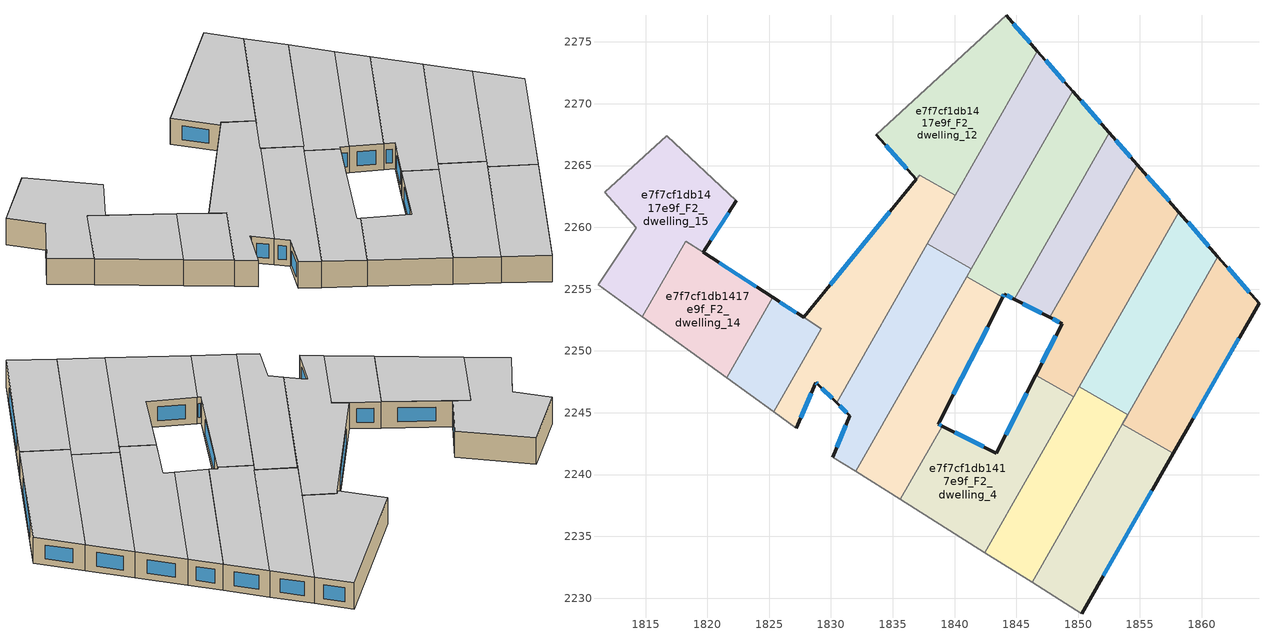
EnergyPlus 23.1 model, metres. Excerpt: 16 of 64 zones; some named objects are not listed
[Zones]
e7f7cf1db1417e9f_F2_dwelling_0
 floor to e7f7cf1db1417e9f_F1_dwelling_0 (EU_floor_Construction): 1857.7,2241.72 1850.3,2228.75 1846.28,2231.28 1853.58,2244.07 z6
 wall outside (EU_wall_Construction): 1850.3,2228.75 1857.7,2241.72 z6:9
 wall to e7f7cf1db1417e9f_F2_dwelling_1 (EU_wall_Construction): 1857.7,2241.72 1853.58,2244.07 z6:9
 wall adiabatic (EU_wall_Construction): 1846.28,2231.28 1850.3,2228.75 z6:9
 wall to e7f7cf1db1417e9f_F2_dwelling_2 (EU_wall_Construction): 1853.58,2244.07 1846.28,2231.28 z6:9
 window (EU_Window_Construction): 1852.04,2231.8 1855.96,2238.68 z6.7:8.3
 ceiling to e7f7cf1db1417e9f_F3_dwelling_0 (EU_floor_Construction): 1850.3,2228.75 1857.7,2241.72 1853.58,2244.07 1846.28,2231.28 z9
e7f7cf1db1417e9f_F2_dwelling_1
 floor to e7f7cf1db1417e9f_F1_dwelling_1 (EU_floor_Construction): 1861.31,2257.64 1864.63,2253.86 1857.7,2241.72 1853.58,2244.07 z6
 wall outside (EU_wall_Construction): 1857.7,2241.72 1864.63,2253.86 1861.31,2257.64 z6:9
 wall to e7f7cf1db1417e9f_F2_dwelling_3 (EU_wall_Construction): 1861.31,2257.64 1854.02,2244.84 z6:9
 wall to e7f7cf1db1417e9f_F2_dwelling_2 (EU_wall_Construction): 1854.02,2244.84 1853.58,2244.07 z6:9
 window (EU_Window_Construction): 1859.33,2244.57 1863.01,2251.01 / 1863.85,2254.75 1862.09,2256.75 z6.7:8.3
 ceiling to e7f7cf1db1417e9f_F3_dwelling_1 (EU_floor_Construction): 1857.7,2241.72 1864.63,2253.86 1861.31,2257.64 1853.58,2244.07 z9
e7f7cf1db1417e9f_F2_dwelling_10
 floor to e7f7cf1db1417e9f_F1_dwelling_10 (EU_floor_Construction): 1846.71,2274.26 1849.55,2271.03 1841.35,2256.64 1837.81,2258.66 z6
 wall outside (EU_wall_Construction): 1849.55,2271.03 1846.71,2274.26 z6:9
 wall to e7f7cf1db1417e9f_F2_dwelling_9 (EU_wall_Construction): 1837.81,2258.66 1841.35,2256.64 z6:9
 wall to e7f7cf1db1417e9f_F2_dwelling_8 (EU_wall_Construction): 1841.35,2256.64 1849.55,2271.03 z6:9
 wall to e7f7cf1db1417e9f_F2_dwelling_12 (EU_wall_Construction): 1846.71,2274.26 1840.05,2262.59 z6:9
 wall to e7f7cf1db1417e9f_F2_dwelling_11 (EU_wall_Construction): 1840.05,2262.59 1837.81,2258.66 z6:9
 window (EU_Window_Construction): 1848.88,2271.79 1847.38,2273.5 z6.7:8.3
 ceiling to e7f7cf1db1417e9f_F3_dwelling_10 (EU_floor_Construction): 1841.35,2256.64 1849.55,2271.03 1846.71,2274.26 1837.81,2258.66 z9
e7f7cf1db1417e9f_F2_dwelling_11
 floor to e7f7cf1db1417e9f_F1_dwelling_11 (EU_floor_Construction): 1840.05,2262.59 1830.48,2245.8 1828.91,2247.34 1828.79,2247.45 1827.2,2243.74 1825.37,2245.07 1829.21,2251.8 1827.8,2252.71 1836.9,2263.9 1837.17,2264.23 z6
 wall outside (EU_wall_Construction): 1836.9,2263.9 1827.8,2252.71 / 1827.2,2243.74 1828.79,2247.45 1828.91,2247.34 1830.48,2245.8 z6:9
 wall adiabatic (EU_wall_Construction): 1825.37,2245.07 1827.2,2243.74 z6:9
 wall to e7f7cf1db1417e9f_F2_dwelling_13 (EU_wall_Construction): 1829.2,2251.79 1825.37,2245.07 / 1827.8,2252.71 1829.21,2251.8 z6:9
 wall to e7f7cf1db1417e9f_F2_dwelling_12 (EU_wall_Construction): 1840.05,2262.59 1837.17,2264.23 1836.9,2263.9 z6:9
 wall to e7f7cf1db1417e9f_F2_dwelling_9 (EU_wall_Construction): 1830.48,2245.8 1837.81,2258.66 z6:9
 window (EU_Window_Construction): 1834.76,2261.28 1829.94,2255.34 / 1829.27,2246.98 1830.11,2246.16 / 1828.82,2247.42 1828.88,2247.36 / 1827.57,2244.61 1828.42,2246.58 z6.7:8.3
 ceiling to e7f7cf1db1417e9f_F3_dwelling_11 (EU_floor_Construction): 1830.48,2245.8 1840.05,2262.59 1837.17,2264.23 1836.9,2263.9 1827.8,2252.71 1829.21,2251.8 1825.37,2245.07 1827.2,2243.74 1828.79,2247.45 1828.91,2247.34 z9
e7f7cf1db1417e9f_F2_dwelling_12
 floor to e7f7cf1db1417e9f_F1_dwelling_12 (EU_floor_Construction): 1844.17,2277.14 1846.71,2274.26 1840.05,2262.59 1837.17,2264.24 1836.9,2263.9 1833.68,2267.5 z6
 wall outside (EU_wall_Construction): 1846.71,2274.26 1844.17,2277.14 / 1833.68,2267.5 1836.9,2263.9 z6:9
 wall adiabatic (EU_wall_Construction): 1844.17,2277.14 1833.68,2267.5 z6:9
 window (EU_Window_Construction): 1846.11,2274.94 1844.77,2276.47 / 1834.44,2266.65 1836.14,2264.75 z6.7:8.3
 ceiling to e7f7cf1db1417e9f_F3_dwelling_12 (EU_floor_Construction): 1840.05,2262.59 1846.71,2274.26 1844.17,2277.14 1833.68,2267.5 1836.9,2263.9 1837.17,2264.24 z9
e7f7cf1db1417e9f_F2_dwelling_13
 floor to e7f7cf1db1417e9f_F1_dwelling_13 (EU_floor_Construction): 1827.79,2252.71 1829.21,2251.79 1825.37,2245.07 1821.57,2247.82 1825.28,2254.34 z6
 wall outside (EU_wall_Construction): 1827.79,2252.71 1825.28,2254.34 z6:9
 wall adiabatic (EU_wall_Construction): 1821.57,2247.82 1825.37,2245.07 z6:9
 wall to e7f7cf1db1417e9f_F2_dwelling_14 (EU_wall_Construction): 1825.28,2254.34 1821.57,2247.82 z6:9
 window (EU_Window_Construction): 1827.2,2253.09 1825.87,2253.96 z6.7:8.3
 ceiling to e7f7cf1db1417e9f_F3_dwelling_13 (EU_floor_Construction): 1825.37,2245.07 1829.21,2251.79 1827.79,2252.71 1825.28,2254.34 1821.57,2247.82 z9
e7f7cf1db1417e9f_F2_dwelling_14
 floor to e7f7cf1db1417e9f_F1_dwelling_14 (EU_floor_Construction): 1825.28,2254.34 1821.57,2247.82 1814.75,2252.76 1818.24,2258.89 z6
 wall outside (EU_wall_Construction): 1825.28,2254.34 1819.66,2257.97 z6:9
 wall to e7f7cf1db1417e9f_F2_dwelling_15 (EU_wall_Construction): 1819.66,2257.97 1818.24,2258.89 1814.75,2252.76 z6:9
 wall adiabatic (EU_wall_Construction): 1814.75,2252.76 1821.57,2247.82 z6:9
 window (EU_Window_Construction): 1823.96,2255.19 1820.98,2257.12 z6.7:8.3
 ceiling to e7f7cf1db1417e9f_F3_dwelling_14 (EU_floor_Construction): 1821.57,2247.82 1825.28,2254.34 1818.24,2258.89 1814.75,2252.76 z9
e7f7cf1db1417e9f_F2_dwelling_15
 floor to e7f7cf1db1417e9f_F1_dwelling_15 (EU_floor_Construction): 1822.35,2262.16 1819.66,2257.97 1818.24,2258.89 1814.75,2252.76 1811.15,2255.37 1814.27,2259.97 1811.72,2262.85 1816.7,2267.41 z6
 wall outside (EU_wall_Construction): 1819.66,2257.97 1822.35,2262.16 z6:9
 wall adiabatic (EU_wall_Construction): 1822.35,2262.16 1816.7,2267.41 1811.72,2262.85 1814.27,2259.97 1811.15,2255.37 1814.75,2252.76 z6:9
 window (EU_Window_Construction): 1820.3,2258.96 1821.72,2261.18 z6.7:8.3
 ceiling to e7f7cf1db1417e9f_F3_dwelling_15 (EU_floor_Construction): 1819.66,2257.97 1822.35,2262.16 1816.7,2267.41 1811.72,2262.85 1814.27,2259.97 1811.15,2255.37 1814.75,2252.76 1818.24,2258.89 z9
e7f7cf1db1417e9f_F2_dwelling_2
 floor to e7f7cf1db1417e9f_F1_dwelling_2 (EU_floor_Construction): 1854.02,2244.84 1846.28,2231.28 1842.44,2233.69 1850.08,2247.09 z6
 wall to e7f7cf1db1417e9f_F2_dwelling_3 (EU_wall_Construction): 1854.02,2244.84 1850.08,2247.09 z6:9
 wall adiabatic (EU_wall_Construction): 1842.44,2233.69 1846.28,2231.28 z6:9
 wall to e7f7cf1db1417e9f_F2_dwelling_4 (EU_wall_Construction): 1849.63,2246.31 1842.44,2233.69 z6:9
 wall to e7f7cf1db1417e9f_F2_dwelling_5 (EU_wall_Construction): 1850.08,2247.09 1849.63,2246.31 z6:9
 ceiling to e7f7cf1db1417e9f_F3_dwelling_2 (EU_floor_Construction): 1846.28,2231.28 1854.02,2244.84 1850.08,2247.09 1842.44,2233.69 z9
e7f7cf1db1417e9f_F2_dwelling_3
 floor to e7f7cf1db1417e9f_F1_dwelling_3 (EU_floor_Construction): 1858.15,2261.24 1861.31,2257.64 1854.02,2244.84 1850.08,2247.09 z6
 wall outside (EU_wall_Construction): 1861.31,2257.64 1858.15,2261.24 z6:9
 wall to e7f7cf1db1417e9f_F2_dwelling_5 (EU_wall_Construction): 1858.15,2261.24 1850.08,2247.09 z6:9
 window (EU_Window_Construction): 1860.57,2258.49 1858.89,2260.4 z6.7:8.3
 ceiling to e7f7cf1db1417e9f_F3_dwelling_3 (EU_floor_Construction): 1854.02,2244.84 1861.31,2257.64 1858.15,2261.24 1850.08,2247.09 z9
e7f7cf1db1417e9f_F2_dwelling_4
 floor to e7f7cf1db1417e9f_F1_dwelling_4 (EU_floor_Construction): 1849.63,2246.31 1842.44,2233.69 1835.62,2237.98 1839.01,2243.93 1843.37,2241.73 1846.58,2248.05 z6
 wall outside (EU_wall_Construction): 1846.58,2248.05 1843.37,2241.73 1839.01,2243.93 z6:9
 wall to e7f7cf1db1417e9f_F2_dwelling_7 (EU_wall_Construction): 1839.01,2243.93 1835.62,2237.98 z6:9
 wall to e7f7cf1db1417e9f_F2_dwelling_5 (EU_wall_Construction): 1849.63,2246.31 1846.58,2248.05 z6:9
 wall adiabatic (EU_wall_Construction): 1835.62,2237.98 1842.44,2233.69 z6:9
 window (EU_Window_Construction): 1842.35,2242.24 1840.03,2243.41 / 1845.83,2246.56 1844.12,2243.21 z6.7:8.3
 ceiling to e7f7cf1db1417e9f_F3_dwelling_4 (EU_floor_Construction): 1842.44,2233.69 1849.63,2246.31 1846.58,2248.05 1843.37,2241.73 1839.01,2243.93 1835.62,2237.98 z9
e7f7cf1db1417e9f_F2_dwelling_5
 floor to e7f7cf1db1417e9f_F1_dwelling_5 (EU_floor_Construction): 1854.77,2265.08 1858.15,2261.24 1849.63,2246.31 1846.58,2248.05 1848.7,2252.21 1847.72,2252.71 z6
 wall outside (EU_wall_Construction): 1858.15,2261.24 1854.77,2265.08 / 1847.72,2252.71 1848.7,2252.21 1846.58,2248.05 z6:9
 wall to e7f7cf1db1417e9f_F2_dwelling_6 (EU_wall_Construction): 1854.77,2265.08 1847.72,2252.71 z6:9
 window (EU_Window_Construction): 1857.36,2262.14 1855.57,2264.18 / 1848.2,2251.24 1847.08,2249.03 / 1847.95,2252.59 1848.47,2252.33 z6.7:8.3
 ceiling to e7f7cf1db1417e9f_F3_dwelling_5 (EU_floor_Construction): 1849.63,2246.31 1858.15,2261.24 1854.77,2265.08 1847.72,2252.71 1848.7,2252.21 1846.58,2248.05 z9
e7f7cf1db1417e9f_F2_dwelling_6
 floor to e7f7cf1db1417e9f_F1_dwelling_6 (EU_floor_Construction): 1852.53,2267.64 1854.77,2265.08 1847.72,2252.71 1844.84,2254.17 z6
 wall outside (EU_wall_Construction): 1854.77,2265.08 1852.53,2267.64 / 1844.84,2254.17 1847.72,2252.71 z6:9
 wall to e7f7cf1db1417e9f_F2_dwelling_8 (EU_wall_Construction): 1852.53,2267.64 1844.84,2254.17 z6:9
 window (EU_Window_Construction): 1854.25,2265.68 1853.06,2267.04 / 1845.52,2253.82 1847.04,2253.05 z6.7:8.3
 ceiling to e7f7cf1db1417e9f_F3_dwelling_6 (EU_floor_Construction): 1847.72,2252.71 1854.77,2265.08 1852.53,2267.64 1844.84,2254.17 z9
e7f7cf1db1417e9f_F2_dwelling_7
 floor to e7f7cf1db1417e9f_F1_dwelling_7 (EU_floor_Construction): 1843.89,2254.34 1838.68,2244.09 1839.01,2243.93 1835.62,2237.98 1832.01,2240.25 1840.99,2256 z6
 wall outside (EU_wall_Construction): 1839.01,2243.93 1838.68,2244.09 1843.89,2254.34 z6:9
 wall adiabatic (EU_wall_Construction): 1832.01,2240.25 1835.62,2237.98 z6:9
 wall to e7f7cf1db1417e9f_F2_dwelling_8 (EU_wall_Construction): 1843.89,2254.34 1840.99,2256 z6:9
 wall to e7f7cf1db1417e9f_F2_dwelling_9 (EU_wall_Construction): 1840.99,2256 1832.01,2240.25 z6:9
 window (EU_Window_Construction): 1839.91,2246.5 1842.67,2251.94 / 1838.93,2243.96 1838.76,2244.05 z6.7:8.3
 ceiling to e7f7cf1db1417e9f_F3_dwelling_7 (EU_floor_Construction): 1839.01,2243.93 1838.68,2244.09 1843.89,2254.34 1840.99,2256 1832.01,2240.25 1835.62,2237.98 z9
e7f7cf1db1417e9f_F2_dwelling_8
 floor to e7f7cf1db1417e9f_F1_dwelling_8 (EU_floor_Construction): 1849.55,2271.03 1852.53,2267.64 1844.84,2254.17 1844.01,2254.59 1843.89,2254.34 1840.99,2256 z6
 wall outside (EU_wall_Construction): 1843.89,2254.34 1844.01,2254.59 1844.84,2254.17 / 1852.53,2267.64 1849.55,2271.03 z6:9
 wall to e7f7cf1db1417e9f_F2_dwelling_9 (EU_wall_Construction): 1841.35,2256.64 1840.99,2256 z6:9
 window (EU_Window_Construction): 1844.21,2254.49 1844.65,2254.26 / 1843.92,2254.4 1843.99,2254.53 / 1851.83,2268.44 1850.25,2270.23 z6.7:8.3
 ceiling to e7f7cf1db1417e9f_F3_dwelling_8 (EU_floor_Construction): 1844.84,2254.17 1852.53,2267.64 1849.55,2271.03 1840.99,2256 1843.89,2254.34 1844.01,2254.59 z9
e7f7cf1db1417e9f_F2_dwelling_9
 floor to e7f7cf1db1417e9f_F1_dwelling_9 (EU_floor_Construction): 1841.35,2256.64 1832.01,2240.25 1830.15,2241.42 1831.54,2244.75 1830.48,2245.8 1837.81,2258.66 z6
 wall outside (EU_wall_Construction): 1830.48,2245.8 1831.54,2244.75 1830.15,2241.42 z6:9
 wall adiabatic (EU_wall_Construction): 1830.15,2241.42 1832.01,2240.25 z6:9
 window (EU_Window_Construction): 1831.21,2243.97 1830.48,2242.2 / 1830.73,2245.55 1831.29,2245 z6.7:8.3
 ceiling to e7f7cf1db1417e9f_F3_dwelling_9 (EU_floor_Construction): 1832.01,2240.25 1841.35,2256.64 1837.81,2258.66 1830.48,2245.8 1831.54,2244.75 1830.15,2241.42 z9
[Building]
EU S2 Campaign: North Axis=0; Terrain=City; Solar Distribution=FullExterior
[Site:Location]
Budapest.Ferenc.Liszt.Intl.AP: Latitude=47.437; Longitude=19.256; Time Zone=1; Elevation=185
[SizingPeriod:WeatherFileDays]
AnnualSizingPeriod: Begin Month=1; Begin Day of Month=1; End Month=12; End Day of Month=31; Day of Week for Start Day=Monday; Use Weather File Daylight Saving Period=No; Use Weather File Rain and Snow Indicators=No
[MATERIAL]
EU_InternalMass_Material: Roughness=MediumRough; Thickness=0.1; Conductivity=1; Density=1800; Specific Heat=900; Thermal Absorptance=0.9; Solar Absorptance=0.7; Visible Absorptance=0.7
[MATERIAL:NOMASS] Roughness=MediumRough; Thermal Absorptance=0.9; Solar Absorptance=0.7; Visible Absorptance=0.7
Name | Thermal Resistance
EU_wall_NoMass | 0.832559
EU_floor_NoMass | 0.872794
[WINDOWMATERIAL:SIMPLEGLAZINGSYSTEM]
EU_Window_SimpleGlazing: UFactor=2.79869; Solar Heat Gain Coefficient=0.75; Visible Transmittance=0.75
[CONSTRUCTION]
EU_wall_Construction: EU_wall_NoMass
EU_floor_Construction: EU_floor_NoMass
EU_Window_Construction: EU_Window_SimpleGlazing
EU_InternalMass_Construction: EU_InternalMass_Material
[ZONE] Type=1; Multiplier=1; Ceiling Height=autocalculate; Floor Area=autocalculate; Part of Total Floor Area=Yes
Name | Volume
e7f7cf1db1417e9f_F2_dwelling_0 | 211.003
e7f7cf1db1417e9f_F2_dwelling_1 | 211.007
e7f7cf1db1417e9f_F2_dwelling_10 | 210.975
e7f7cf1db1417e9f_F2_dwelling_11 | 275.065
e7f7cf1db1417e9f_F2_dwelling_12 | 251.132
e7f7cf1db1417e9f_F2_dwelling_13 | 106.727
e7f7cf1db1417e9f_F2_dwelling_14 | 182.754
e7f7cf1db1417e9f_F2_dwelling_15 | 239.201
e7f7cf1db1417e9f_F2_dwelling_2 | 210.984
e7f7cf1db1417e9f_F2_dwelling_3 | 210.954
e7f7cf1db1417e9f_F2_dwelling_4 | 244.707
e7f7cf1db1417e9f_F2_dwelling_5 | 244.738
e7f7cf1db1417e9f_F2_dwelling_6 | 143.541
e7f7cf1db1417e9f_F2_dwelling_7 | 210.936
e7f7cf1db1417e9f_F2_dwelling_8 | 210.939
e7f7cf1db1417e9f_F2_dwelling_9 | 211.02
[INTERNALMASS] Construction=EU_InternalMass_Construction
Name | Zone or ZoneList | Surface Area
e7f7cf1db1417e9f_F2_dwelling_0_EU_InternalMass | e7f7cf1db1417e9f_F2_dwelling_0 | 70.3335
e7f7cf1db1417e9f_F2_dwelling_1_EU_InternalMass | e7f7cf1db1417e9f_F2_dwelling_1 | 70.3352
e7f7cf1db1417e9f_F2_dwelling_2_EU_InternalMass | e7f7cf1db1417e9f_F2_dwelling_2 | 70.3278
e7f7cf1db1417e9f_F2_dwelling_3_EU_InternalMass | e7f7cf1db1417e9f_F2_dwelling_3 | 70.3191
e7f7cf1db1417e9f_F2_dwelling_4_EU_InternalMass | e7f7cf1db1417e9f_F2_dwelling_4 | 81.5681
e7f7cf1db1417e9f_F2_dwelling_5_EU_InternalMass | e7f7cf1db1417e9f_F2_dwelling_5 | 81.5785
e7f7cf1db1417e9f_F2_dwelling_6_EU_InternalMass | e7f7cf1db1417e9f_F2_dwelling_6 | 47.8469
e7f7cf1db1417e9f_F2_dwelling_7_EU_InternalMass | e7f7cf1db1417e9f_F2_dwelling_7 | 70.3123
e7f7cf1db1417e9f_F2_dwelling_8_EU_InternalMass | e7f7cf1db1417e9f_F2_dwelling_8 | 70.3124
e7f7cf1db1417e9f_F2_dwelling_9_EU_InternalMass | e7f7cf1db1417e9f_F2_dwelling_9 | 70.3399
e7f7cf1db1417e9f_F2_dwelling_10_EU_InternalMass | e7f7cf1db1417e9f_F2_dwelling_10 | 70.326
e7f7cf1db1417e9f_F2_dwelling_11_EU_InternalMass | e7f7cf1db1417e9f_F2_dwelling_11 | 91.6873
e7f7cf1db1417e9f_F2_dwelling_12_EU_InternalMass | e7f7cf1db1417e9f_F2_dwelling_12 | 83.7144
e7f7cf1db1417e9f_F2_dwelling_13_EU_InternalMass | e7f7cf1db1417e9f_F2_dwelling_13 | 35.5818
e7f7cf1db1417e9f_F2_dwelling_14_EU_InternalMass | e7f7cf1db1417e9f_F2_dwelling_14 | 60.9187
e7f7cf1db1417e9f_F2_dwelling_15_EU_InternalMass | e7f7cf1db1417e9f_F2_dwelling_15 | 79.7332
[OTHEREQUIPMENT] Fuel Type=Electricity; Design Level Calculation Method=Watts/Area; Power per Zone Floor Area=1; Fraction Latent=0; Fraction Radiant=0; Fraction Lost=0; Carbon Dioxide Generation Rate=0; EndUse Subcategory=EU_Step8_InternalGains
Name | Zone or ZoneList or Space or SpaceList | Schedule
EU_Step8_InternalGain_e7f7cf1db1417e9f_F2_dwelling_0_f000 | e7f7cf1db1417e9f_F2_dwelling_0 | EU_Step8_GainSchedule_e7f7cf1db1417e9f_F2_dwelling_0_f000
EU_Step8_InternalGain_e7f7cf1db1417e9f_F2_dwelling_1_f000 | e7f7cf1db1417e9f_F2_dwelling_1 | EU_Step8_GainSchedule_e7f7cf1db1417e9f_F2_dwelling_1_f000
EU_Step8_InternalGain_e7f7cf1db1417e9f_F2_dwelling_2_f000 | e7f7cf1db1417e9f_F2_dwelling_2 | EU_Step8_GainSchedule_e7f7cf1db1417e9f_F2_dwelling_2_f000
EU_Step8_InternalGain_e7f7cf1db1417e9f_F2_dwelling_3_f000 | e7f7cf1db1417e9f_F2_dwelling_3 | EU_Step8_GainSchedule_e7f7cf1db1417e9f_F2_dwelling_3_f000
EU_Step8_InternalGain_e7f7cf1db1417e9f_F2_dwelling_4_f000 | e7f7cf1db1417e9f_F2_dwelling_4 | EU_Step8_GainSchedule_e7f7cf1db1417e9f_F2_dwelling_4_f000
EU_Step8_InternalGain_e7f7cf1db1417e9f_F2_dwelling_5_f000 | e7f7cf1db1417e9f_F2_dwelling_5 | EU_Step8_GainSchedule_e7f7cf1db1417e9f_F2_dwelling_5_f000
EU_Step8_InternalGain_e7f7cf1db1417e9f_F2_dwelling_6_f000 | e7f7cf1db1417e9f_F2_dwelling_6 | EU_Step8_GainSchedule_e7f7cf1db1417e9f_F2_dwelling_6_f000
EU_Step8_InternalGain_e7f7cf1db1417e9f_F2_dwelling_7_f000 | e7f7cf1db1417e9f_F2_dwelling_7 | EU_Step8_GainSchedule_e7f7cf1db1417e9f_F2_dwelling_7_f000
EU_Step8_InternalGain_e7f7cf1db1417e9f_F2_dwelling_8_f000 | e7f7cf1db1417e9f_F2_dwelling_8 | EU_Step8_GainSchedule_e7f7cf1db1417e9f_F2_dwelling_8_f000
EU_Step8_InternalGain_e7f7cf1db1417e9f_F2_dwelling_9_f000 | e7f7cf1db1417e9f_F2_dwelling_9 | EU_Step8_GainSchedule_e7f7cf1db1417e9f_F2_dwelling_9_f000
EU_Step8_InternalGain_e7f7cf1db1417e9f_F2_dwelling_10_f000 | e7f7cf1db1417e9f_F2_dwelling_10 | EU_Step8_GainSchedule_e7f7cf1db1417e9f_F2_dwelling_10_f000
EU_Step8_InternalGain_e7f7cf1db1417e9f_F2_dwelling_11_f000 | e7f7cf1db1417e9f_F2_dwelling_11 | EU_Step8_GainSchedule_e7f7cf1db1417e9f_F2_dwelling_11_f000
EU_Step8_InternalGain_e7f7cf1db1417e9f_F2_dwelling_12_f000 | e7f7cf1db1417e9f_F2_dwelling_12 | EU_Step8_GainSchedule_e7f7cf1db1417e9f_F2_dwelling_12_f000
EU_Step8_InternalGain_e7f7cf1db1417e9f_F2_dwelling_13_f000 | e7f7cf1db1417e9f_F2_dwelling_13 | EU_Step8_GainSchedule_e7f7cf1db1417e9f_F2_dwelling_13_f000
EU_Step8_InternalGain_e7f7cf1db1417e9f_F2_dwelling_14_f000 | e7f7cf1db1417e9f_F2_dwelling_14 | EU_Step8_GainSchedule_e7f7cf1db1417e9f_F2_dwelling_14_f000
EU_Step8_InternalGain_e7f7cf1db1417e9f_F2_dwelling_15_f000 | e7f7cf1db1417e9f_F2_dwelling_15 | EU_Step8_GainSchedule_e7f7cf1db1417e9f_F2_dwelling_15_f000
[ZONEVENTILATION:DESIGNFLOWRATE] Schedule=EU_AlwaysOn; Design Flow Rate Calculation Method=AirChanges/Hour; Air Changes per Hour=0.475469; Ventilation Type=Natural; Fan Pressure Rise=0; Fan Total Efficiency=1; Constant Term Coefficient=1; Temperature Term Coefficient=0; Velocity Term Coefficient=0; Velocity Squared Term Coefficient=0; Minimum Indoor Temperature=-100; Maximum Indoor Temperature=100; Delta Temperature=-100; Minimum Outdoor Temperature=-100; Maximum Outdoor Temperature=100; Maximum Wind Speed=40
Name | Zone or ZoneList or Space or SpaceList
EU_ConstantAir_e7f7cf1db1417e9f_F2_dwelling_0 | e7f7cf1db1417e9f_F2_dwelling_0
EU_ConstantAir_e7f7cf1db1417e9f_F2_dwelling_1 | e7f7cf1db1417e9f_F2_dwelling_1
EU_ConstantAir_e7f7cf1db1417e9f_F2_dwelling_2 | e7f7cf1db1417e9f_F2_dwelling_2
EU_ConstantAir_e7f7cf1db1417e9f_F2_dwelling_3 | e7f7cf1db1417e9f_F2_dwelling_3
EU_ConstantAir_e7f7cf1db1417e9f_F2_dwelling_4 | e7f7cf1db1417e9f_F2_dwelling_4
EU_ConstantAir_e7f7cf1db1417e9f_F2_dwelling_5 | e7f7cf1db1417e9f_F2_dwelling_5
EU_ConstantAir_e7f7cf1db1417e9f_F2_dwelling_6 | e7f7cf1db1417e9f_F2_dwelling_6
EU_ConstantAir_e7f7cf1db1417e9f_F2_dwelling_7 | e7f7cf1db1417e9f_F2_dwelling_7
EU_ConstantAir_e7f7cf1db1417e9f_F2_dwelling_8 | e7f7cf1db1417e9f_F2_dwelling_8
EU_ConstantAir_e7f7cf1db1417e9f_F2_dwelling_9 | e7f7cf1db1417e9f_F2_dwelling_9
EU_ConstantAir_e7f7cf1db1417e9f_F2_dwelling_10 | e7f7cf1db1417e9f_F2_dwelling_10
EU_ConstantAir_e7f7cf1db1417e9f_F2_dwelling_11 | e7f7cf1db1417e9f_F2_dwelling_11
EU_ConstantAir_e7f7cf1db1417e9f_F2_dwelling_12 | e7f7cf1db1417e9f_F2_dwelling_12
EU_ConstantAir_e7f7cf1db1417e9f_F2_dwelling_13 | e7f7cf1db1417e9f_F2_dwelling_13
EU_ConstantAir_e7f7cf1db1417e9f_F2_dwelling_14 | e7f7cf1db1417e9f_F2_dwelling_14
EU_ConstantAir_e7f7cf1db1417e9f_F2_dwelling_15 | e7f7cf1db1417e9f_F2_dwelling_15
[HVACTEMPLATE:ZONE:IDEALLOADSAIRSYSTEM] System Availability Schedule=EU_AlwaysOn; Maximum Heating Supply Air Temperature=50; Minimum Cooling Supply Air Temperature=13; Maximum Heating Supply Air Humidity Ratio=0.0156; Minimum Cooling Supply Air Humidity Ratio=0.0077; Heating Limit=NoLimit; Cooling Limit=NoLimit; Heating Availability Schedule=EU_AlwaysOn; Cooling Availability Schedule=EU_CoolingOff; Dehumidification Control Type=ConstantSensibleHeatRatio; Cooling Sensible Heat Ratio=0.7; Dehumidification Setpoint=60; Humidification Control Type=None; Humidification Setpoint=30; Outdoor Air Method=None; Outdoor Air Flow Rate per Person=0.00944; Outdoor Air Flow Rate per Zone Floor Area=0; Outdoor Air Flow Rate per Zone=0; Demand Controlled Ventilation Type=None; Outdoor Air Economizer Type=NoEconomizer; Heat Recovery Type=None; Sensible Heat Recovery Effectiveness=0.7; Latent Heat Recovery Effectiveness=0.65
Name | Template Thermostat
e7f7cf1db1417e9f_F2_dwelling_0 | EU_HeatOnly_e7f7cf1db1417e9f_F2_dwelling_0
e7f7cf1db1417e9f_F2_dwelling_1 | EU_HeatOnly_e7f7cf1db1417e9f_F2_dwelling_1
e7f7cf1db1417e9f_F2_dwelling_2 | EU_HeatOnly_e7f7cf1db1417e9f_F2_dwelling_2
e7f7cf1db1417e9f_F2_dwelling_3 | EU_HeatOnly_e7f7cf1db1417e9f_F2_dwelling_3
e7f7cf1db1417e9f_F2_dwelling_4 | EU_HeatOnly_e7f7cf1db1417e9f_F2_dwelling_4
e7f7cf1db1417e9f_F2_dwelling_5 | EU_HeatOnly_e7f7cf1db1417e9f_F2_dwelling_5
e7f7cf1db1417e9f_F2_dwelling_6 | EU_HeatOnly_e7f7cf1db1417e9f_F2_dwelling_6
e7f7cf1db1417e9f_F2_dwelling_7 | EU_HeatOnly_e7f7cf1db1417e9f_F2_dwelling_7
e7f7cf1db1417e9f_F2_dwelling_8 | EU_HeatOnly_e7f7cf1db1417e9f_F2_dwelling_8
e7f7cf1db1417e9f_F2_dwelling_9 | EU_HeatOnly_e7f7cf1db1417e9f_F2_dwelling_9
e7f7cf1db1417e9f_F2_dwelling_10 | EU_HeatOnly_e7f7cf1db1417e9f_F2_dwelling_10
e7f7cf1db1417e9f_F2_dwelling_11 | EU_HeatOnly_e7f7cf1db1417e9f_F2_dwelling_11
e7f7cf1db1417e9f_F2_dwelling_12 | EU_HeatOnly_e7f7cf1db1417e9f_F2_dwelling_12
e7f7cf1db1417e9f_F2_dwelling_13 | EU_HeatOnly_e7f7cf1db1417e9f_F2_dwelling_13
e7f7cf1db1417e9f_F2_dwelling_14 | EU_HeatOnly_e7f7cf1db1417e9f_F2_dwelling_14
e7f7cf1db1417e9f_F2_dwelling_15 | EU_HeatOnly_e7f7cf1db1417e9f_F2_dwelling_15
[SIZING:ZONE] Zone Cooling Design Supply Air Temperature Input Method=SupplyAirTemperature; Zone Cooling Design Supply Air Temperature=13; Zone Heating Design Supply Air Temperature Input Method=SupplyAirTemperature; Zone Heating Design Supply Air Temperature=50; Zone Cooling Design Supply Air Humidity Ratio=0.008; Zone Heating Design Supply Air Humidity Ratio=0.008; Cooling Design Air Flow Method=DesignDay; Cooling Design Air Flow Rate=0; Cooling Minimum Air Flow per Zone Floor Area=0.000762; Cooling Minimum Air Flow=0; Cooling Minimum Air Flow Fraction=0.2; Heating Design Air Flow Method=DesignDay; Heating Design Air Flow Rate=0; Heating Maximum Air Flow per Zone Floor Area=0.002032; Heating Maximum Air Flow=0.141576; Heating Maximum Air Flow Fraction=0.3; Account for Dedicated Outdoor Air System=No; Dedicated Outdoor Air System Control Strategy=NeutralSupplyAir; Dedicated Outdoor Air Low Setpoint Temperature for Design=autosize; Dedicated Outdoor Air High Setpoint Temperature for Design=autosize; Zone Load Sizing Method=Sensible Load Only No Latent Load; Zone Latent Cooling Design Supply Air Humidity Ratio Input Method=HumidityRatioDifference; Zone Cooling Design Supply Air Humidity Ratio Difference=0.005; Zone Latent Heating Design Supply Air Humidity Ratio Input Method=HumidityRatioDifference; Zone Humidification Design Supply Air Humidity Ratio Difference=0.005
e7f7cf1db1417e9f_F2_dwelling_0; e7f7cf1db1417e9f_F2_dwelling_1; e7f7cf1db1417e9f_F2_dwelling_2; e7f7cf1db1417e9f_F2_dwelling_3; e7f7cf1db1417e9f_F2_dwelling_4; e7f7cf1db1417e9f_F2_dwelling_5; e7f7cf1db1417e9f_F2_dwelling_6; e7f7cf1db1417e9f_F2_dwelling_7; e7f7cf1db1417e9f_F2_dwelling_8; e7f7cf1db1417e9f_F2_dwelling_9; e7f7cf1db1417e9f_F2_dwelling_10; e7f7cf1db1417e9f_F2_dwelling_11; e7f7cf1db1417e9f_F2_dwelling_12; e7f7cf1db1417e9f_F2_dwelling_13; e7f7cf1db1417e9f_F2_dwelling_14; e7f7cf1db1417e9f_F2_dwelling_15
[SCHEDULE:CONSTANT]
Name | Hourly Value
EU_AlwaysOn | 1
EU_CoolingOff | 0
[SCHEDULE:FILE] Column Number=1; Rows to Skip at Top=0; Number of Hours of Data=8760; Column Separator=Comma; Interpolate to Timestep=No; Minutes per Item=60; Adjust Schedule for Daylight Savings=Yes
Name | File
EU_Step8_GainSchedule_e7f7cf1db1417e9f_F2_dwelling_0_f000 | ../../schedules/e7f7cf1db1417e9f/e7f7cf1db1417e9f_F2_dwelling_0_f000_gain.csv
EU_Step8_GainSchedule_e7f7cf1db1417e9f_F2_dwelling_1_f000 | ../../schedules/e7f7cf1db1417e9f/e7f7cf1db1417e9f_F2_dwelling_1_f000_gain.csv
EU_Step8_GainSchedule_e7f7cf1db1417e9f_F2_dwelling_2_f000 | ../../schedules/e7f7cf1db1417e9f/e7f7cf1db1417e9f_F2_dwelling_2_f000_gain.csv
EU_Step8_GainSchedule_e7f7cf1db1417e9f_F2_dwelling_3_f000 | ../../schedules/e7f7cf1db1417e9f/e7f7cf1db1417e9f_F2_dwelling_3_f000_gain.csv
EU_Step8_GainSchedule_e7f7cf1db1417e9f_F2_dwelling_4_f000 | ../../schedules/e7f7cf1db1417e9f/e7f7cf1db1417e9f_F2_dwelling_4_f000_gain.csv
EU_Step8_GainSchedule_e7f7cf1db1417e9f_F2_dwelling_5_f000 | ../../schedules/e7f7cf1db1417e9f/e7f7cf1db1417e9f_F2_dwelling_5_f000_gain.csv
EU_Step8_GainSchedule_e7f7cf1db1417e9f_F2_dwelling_6_f000 | ../../schedules/e7f7cf1db1417e9f/e7f7cf1db1417e9f_F2_dwelling_6_f000_gain.csv
EU_Step8_GainSchedule_e7f7cf1db1417e9f_F2_dwelling_7_f000 | ../../schedules/e7f7cf1db1417e9f/e7f7cf1db1417e9f_F2_dwelling_7_f000_gain.csv
EU_Step8_GainSchedule_e7f7cf1db1417e9f_F2_dwelling_8_f000 | ../../schedules/e7f7cf1db1417e9f/e7f7cf1db1417e9f_F2_dwelling_8_f000_gain.csv
EU_Step8_GainSchedule_e7f7cf1db1417e9f_F2_dwelling_9_f000 | ../../schedules/e7f7cf1db1417e9f/e7f7cf1db1417e9f_F2_dwelling_9_f000_gain.csv
EU_Step8_GainSchedule_e7f7cf1db1417e9f_F2_dwelling_10_f000 | ../../schedules/e7f7cf1db1417e9f/e7f7cf1db1417e9f_F2_dwelling_10_f000_gain.csv
EU_Step8_GainSchedule_e7f7cf1db1417e9f_F2_dwelling_11_f000 | ../../schedules/e7f7cf1db1417e9f/e7f7cf1db1417e9f_F2_dwelling_11_f000_gain.csv
EU_Step8_GainSchedule_e7f7cf1db1417e9f_F2_dwelling_12_f000 | ../../schedules/e7f7cf1db1417e9f/e7f7cf1db1417e9f_F2_dwelling_12_f000_gain.csv
EU_Step8_GainSchedule_e7f7cf1db1417e9f_F2_dwelling_13_f000 | ../../schedules/e7f7cf1db1417e9f/e7f7cf1db1417e9f_F2_dwelling_13_f000_gain.csv
EU_Step8_GainSchedule_e7f7cf1db1417e9f_F2_dwelling_14_f000 | ../../schedules/e7f7cf1db1417e9f/e7f7cf1db1417e9f_F2_dwelling_14_f000_gain.csv
EU_Step8_GainSchedule_e7f7cf1db1417e9f_F2_dwelling_15_f000 | ../../schedules/e7f7cf1db1417e9f/e7f7cf1db1417e9f_F2_dwelling_15_f000_gain.csv
